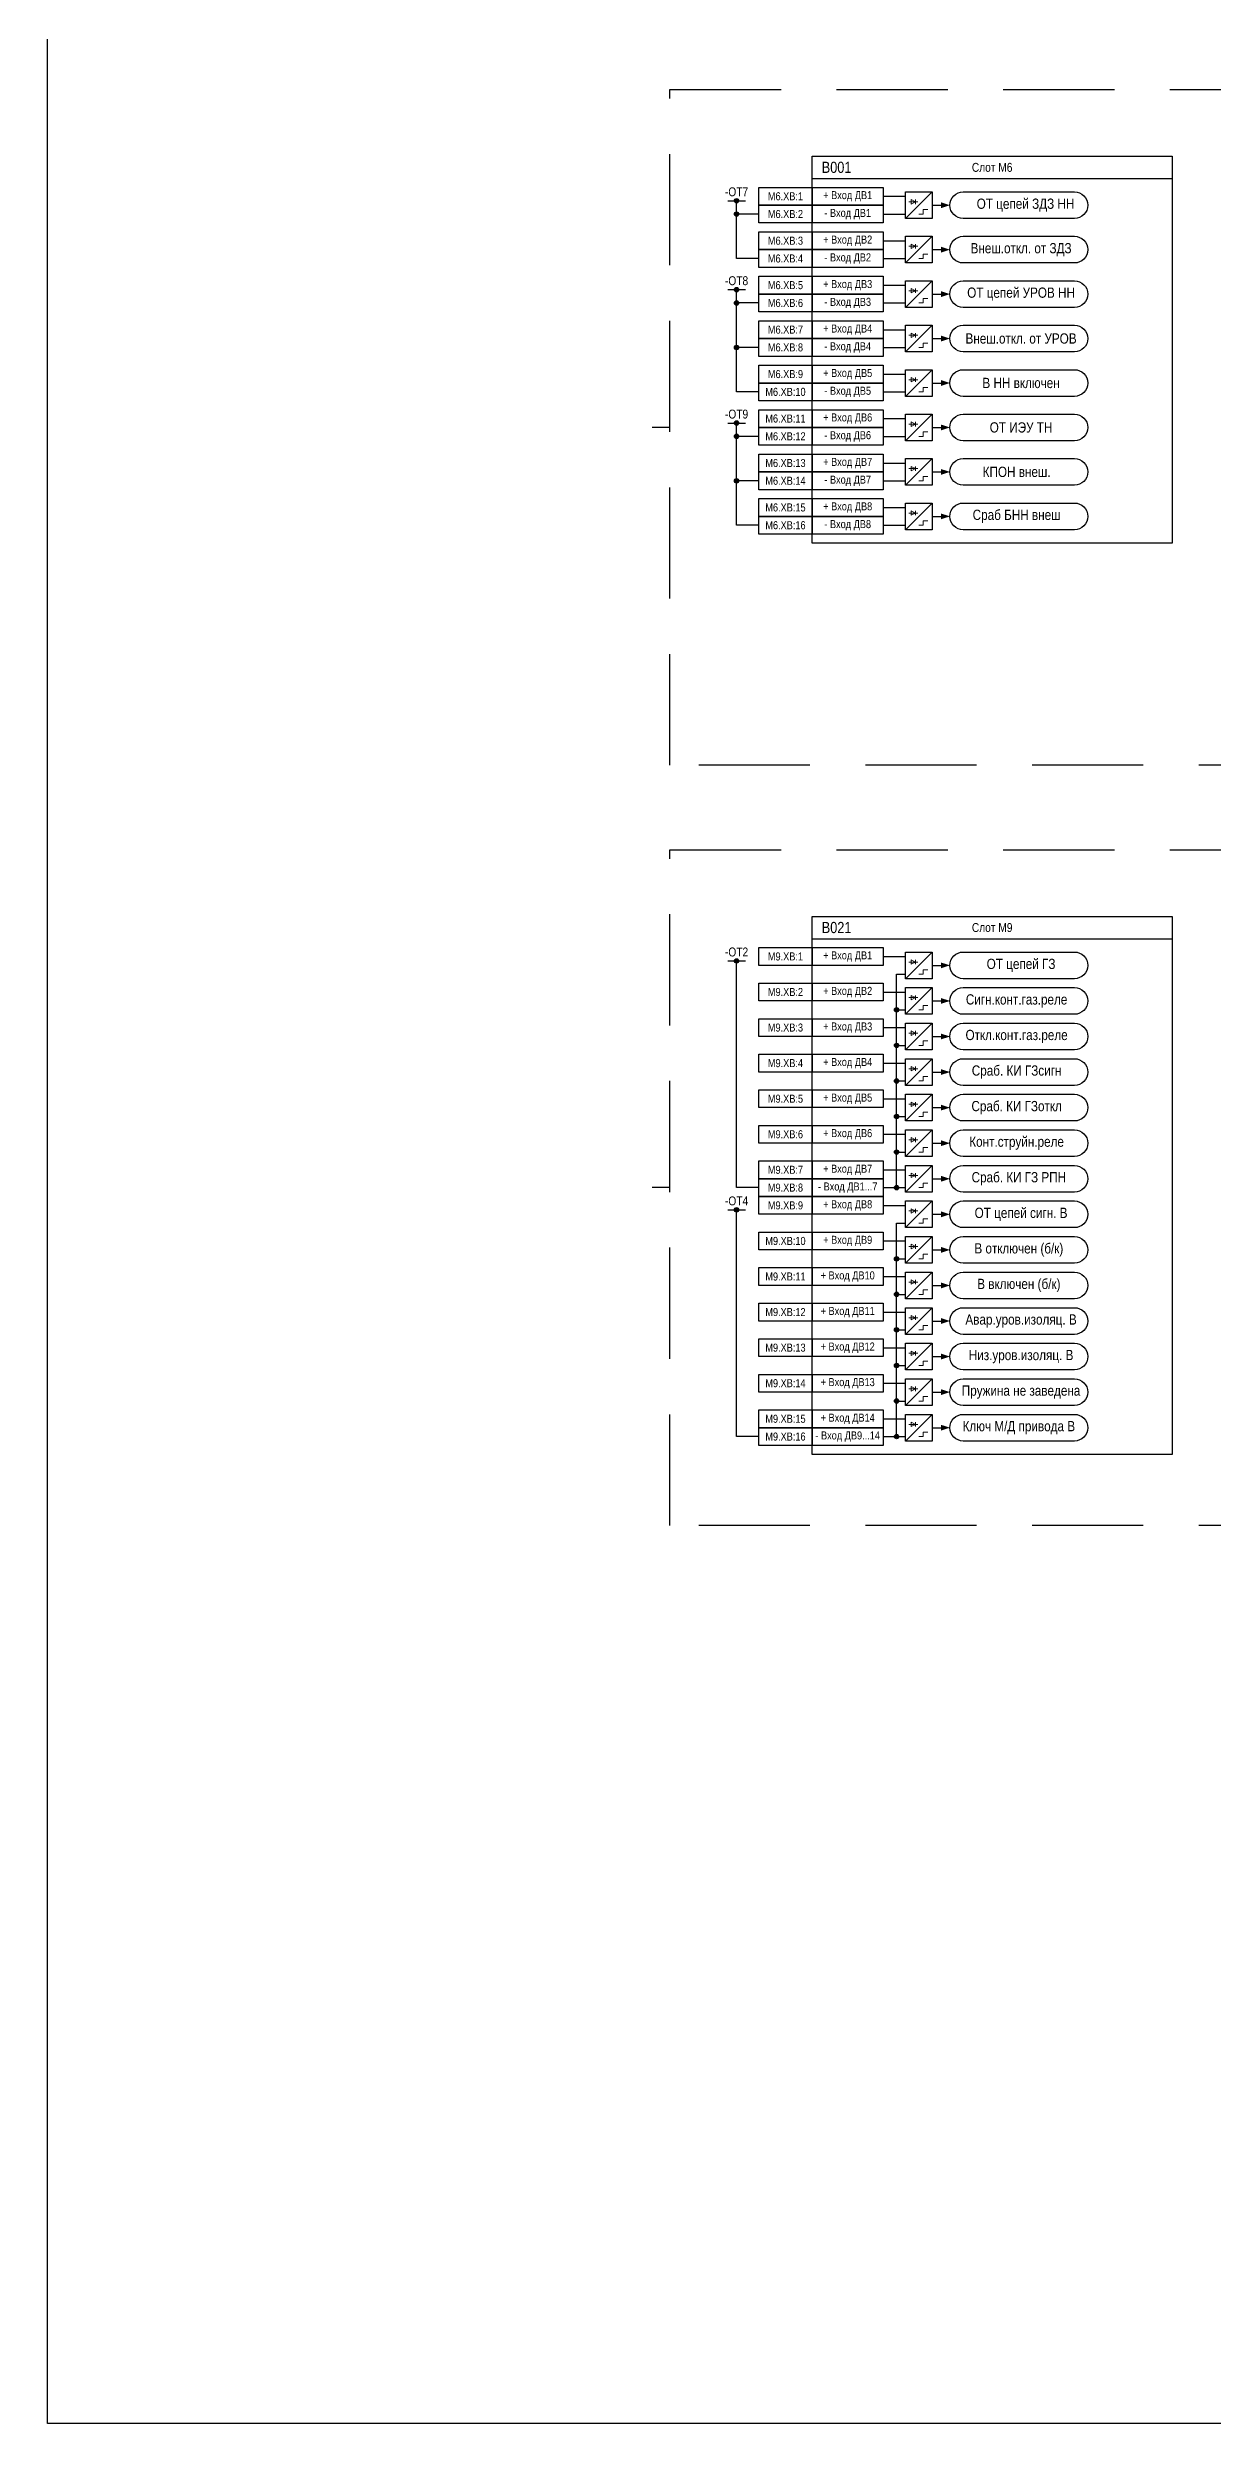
# Model space of a CAD drawing. Header units: millimetres. Extents: x 1491 to 6632, y -558 to 938.
# Drawn here: x 5169 to 5431, y -251 to 283 of the extents above; entities that cross this region are included whole.
import ezdxf

# ---------------------------------------------------------------- set-up
doc = ezdxf.new("R2010")
doc.units = ezdxf.units.MM
doc.linetypes.add('штриховая2', pattern=[0.375, 0.25, -0.125])
doc.layers.add('_ОРЗ_0.3', color=7, linetype='Continuous', lineweight=30)
doc.layers.add('TEXT', color=7, linetype='Continuous', lineweight=25)
doc.layers.add('Основная', color=7, linetype='Continuous')
doc.styles.add('1.8_Gost_RD', font='ARIALN.TTF', dxfattribs={"height": 1.8})
doc.styles.add('2.5_Gost_RD', font='ARIALN.TTF', dxfattribs={"height": 2.5})

# ---------------------------------------------------------------- blocks, each defined once
blk = doc.blocks.new('*U113')
at = {"ltscale": 0.25}
blk.add_line((0, 0), (3, 0), dxfattribs=at)
blk.add_lwpolyline([(2, 0, 1.3, 0, 0), (4, 0, 0, 0, 0)], format="xyseb", dxfattribs=at)
blk = doc.blocks.new('Точка')
at = {"ltscale": 100}
h = blk.add_hatch(color=256, dxfattribs=at)
h.dxf.hatch_style = 1
edge = h.paths.add_edge_path()
edge.add_arc((0, 0), 0.5, 0, 360)
blk.add_circle((0, 0), 0.5, dxfattribs=at)
blk = doc.blocks.new('*U135')
at = {"ltscale": 0.25}
blk.add_line((0, 0), (3, 0), dxfattribs=at)
blk.add_lwpolyline([(2, 0, 1.3, 0, 0), (4, 0, 0, 0, 0)], format="xyseb", dxfattribs=at)
blk = doc.blocks.new('*U136')
at = {"ltscale": 0.25}
blk.add_line((0, 0), (3, 0), dxfattribs=at)
blk.add_lwpolyline([(2, 0, 1.3, 0, 0), (4, 0, 0, 0, 0)], format="xyseb", dxfattribs=at)
blk = doc.blocks.new('*U137')
at = {"ltscale": 0.25}
blk.add_line((0, 0), (3, 0), dxfattribs=at)
blk.add_lwpolyline([(2, 0, 1.3, 0, 0), (4, 0, 0, 0, 0)], format="xyseb", dxfattribs=at)
blk = doc.blocks.new('*U138')
at = {"ltscale": 0.25}
blk.add_line((0, 0), (3, 0), dxfattribs=at)
blk.add_lwpolyline([(2, 0, 1.3, 0, 0), (4, 0, 0, 0, 0)], format="xyseb", dxfattribs=at)
blk = doc.blocks.new('*U139')
at = {"ltscale": 0.25}
blk.add_line((0, 0), (3, 0), dxfattribs=at)
blk.add_lwpolyline([(2, 0, 1.3, 0, 0), (4, 0, 0, 0, 0)], format="xyseb", dxfattribs=at)
blk = doc.blocks.new('*U140')
at = {"ltscale": 0.25}
blk.add_line((0, 0), (3, 0), dxfattribs=at)
blk.add_lwpolyline([(2, 0, 1.3, 0, 0), (4, 0, 0, 0, 0)], format="xyseb", dxfattribs=at)
blk = doc.blocks.new('*U141')
at = {"ltscale": 0.25}
blk.add_line((0, 0), (3, 0), dxfattribs=at)
blk.add_lwpolyline([(2, 0, 1.3, 0, 0), (4, 0, 0, 0, 0)], format="xyseb", dxfattribs=at)
blk = doc.blocks.new('*U142')
at = {"ltscale": 0.25}
blk.add_line((0, 0), (3, 0), dxfattribs=at)
blk.add_lwpolyline([(2, 0, 1.3, 0, 0), (4, 0, 0, 0, 0)], format="xyseb", dxfattribs=at)
blk = doc.blocks.new('*U143')
at = {"ltscale": 0.25}
blk.add_line((0, 0), (3, 0), dxfattribs=at)
blk.add_lwpolyline([(2, 0, 1.3, 0, 0), (4, 0, 0, 0, 0)], format="xyseb", dxfattribs=at)
blk = doc.blocks.new('*U144')
at = {"ltscale": 0.25}
blk.add_line((0, 0), (3, 0), dxfattribs=at)
blk.add_lwpolyline([(2, 0, 1.3, 0, 0), (4, 0, 0, 0, 0)], format="xyseb", dxfattribs=at)
blk = doc.blocks.new('*U145')
at = {"ltscale": 0.25}
blk.add_line((0, 0), (3, 0), dxfattribs=at)
blk.add_lwpolyline([(2, 0, 1.3, 0, 0), (4, 0, 0, 0, 0)], format="xyseb", dxfattribs=at)
blk = doc.blocks.new('*U132')
at = {"ltscale": 0.25}
blk.add_line((0, 0), (3, 0), dxfattribs=at)
blk.add_lwpolyline([(2, 0, 1.3, 0, 0), (4, 0, 0, 0, 0)], format="xyseb", dxfattribs=at)
blk = doc.blocks.new('*U133')
at = {"ltscale": 0.25}
blk.add_line((0, 0), (3, 0), dxfattribs=at)
blk.add_lwpolyline([(2, 0, 1.3, 0, 0), (4, 0, 0, 0, 0)], format="xyseb", dxfattribs=at)
blk = doc.blocks.new('*U134')
at = {"ltscale": 0.25}
blk.add_line((0, 0), (3, 0), dxfattribs=at)
blk.add_lwpolyline([(2, 0, 1.3, 0, 0), (4, 0, 0, 0, 0)], format="xyseb", dxfattribs=at)

msp = doc.modelspace()

# ---------------------------------------------------------------- linework, layer by layer
at = {"ltscale": 100}
for p, q in [((5322, 249), (5326, 249)), ((5324, 236), (5324, 249)), ((5329, 246), (5324, 246)), ((5329, 236), (5324, 236)), ((5322, 229), (5326, 229)), ((5324, 206), (5324, 229)), ((5329, 226), (5324, 226)), ((5329, 216), (5324, 216)), ((5329, 206), (5324, 206)), ((5309, 198), (5305, 198)), ((5322, 199), (5326, 199)), ((5324, 176), (5324, 199)), ((5329, 196), (5324, 196)), ((5329, 186), (5324, 186)), ((5329, 176), (5324, 176)), ((5322, 78), (5326, 78)), ((5324, 27), (5324, 78)), ((5309, 27), (5305, 27)), ((5329, 27), (5324, 27)), ((5322, 22), (5326, 22)), ((5324, -29), (5324, 22)), ((5329, -29), (5324, -29))]:
    msp.add_line(p, q, dxfattribs=at)
at = {"lineweight": 13, "ltscale": 0.25}
for p, q in [((5364.25, 249.25), (5364.25, 248.25)), ((5364.25, 239.25), (5364.25, 238.25)), ((5364.25, 229.25), (5364.25, 228.25)), ((5364.25, 219.25), (5364.25, 218.25)), ((5364.25, 209.25), (5364.25, 208.25)), ((5364.25, 199.25), (5364.25, 198.25)), ((5364.25, 189.25), (5364.25, 188.25)), ((5364.25, 179.25), (5364.25, 178.25)), ((5364.25, 78.25), (5364.25, 77.25)), ((5364.25, 70.25), (5364.25, 69.25)), ((5364.25, 62.25), (5364.25, 61.25)), ((5364.25, 54.25), (5364.25, 53.25)), ((5364.25, 46.25), (5364.25, 45.25)), ((5364.25, 38.25), (5364.25, 37.25)), ((5364.25, 30.25), (5364.25, 29.25)), ((5364.25, 22.25), (5364.25, 21.25)), ((5364.25, 14.25), (5364.25, 13.25)), ((5364.25, 6.25), (5364.25, 5.25)), ((5364.25, -1.75), (5364.25, -2.75)), ((5364.25, -9.75), (5364.25, -10.75)), ((5364.25, -17.75), (5364.25, -18.75)), ((5364.25, -25.75), (5364.25, -26.75))]:
    msp.add_line(p, q, dxfattribs=at)
at = {"ltscale": 100}
for points in [[(5169, 696), (6159, 696), (6159, -251), (5169, -251)], [(5329, 252), (5341, 252), (5341, 248), (5329, 248)], [(5341, 252), (5357, 252), (5357, 248), (5341, 248)], [(5329, 248), (5341, 248), (5341, 244), (5329, 244)], [(5341, 248), (5357, 248), (5357, 244), (5341, 244)], [(5329, 242), (5341, 242), (5341, 238), (5329, 238)], [(5341, 242), (5357, 242), (5357, 238), (5341, 238)], [(5329, 238), (5341, 238), (5341, 234), (5329, 234)], [(5341, 238), (5357, 238), (5357, 234), (5341, 234)], [(5329, 232), (5341, 232), (5341, 228), (5329, 228)], [(5341, 232), (5357, 232), (5357, 228), (5341, 228)], [(5329, 228), (5341, 228), (5341, 224), (5329, 224)], [(5341, 228), (5357, 228), (5357, 224), (5341, 224)], [(5329, 222), (5341, 222), (5341, 218), (5329, 218)], [(5341, 222), (5357, 222), (5357, 218), (5341, 218)], [(5329, 218), (5341, 218), (5341, 214), (5329, 214)], [(5341, 218), (5357, 218), (5357, 214), (5341, 214)], [(5329, 212), (5341, 212), (5341, 208), (5329, 208)], [(5341, 212), (5357, 212), (5357, 208), (5341, 208)], [(5329, 208), (5341, 208), (5341, 204), (5329, 204)], [(5341, 208), (5357, 208), (5357, 204), (5341, 204)], [(5329, 202), (5341, 202), (5341, 198), (5329, 198)], [(5329, 198), (5341, 198), (5341, 194), (5329, 194)], [(5341, 202), (5357, 202), (5357, 198), (5341, 198)], [(5341, 198), (5357, 198), (5357, 194), (5341, 194)], [(5329, 192), (5341, 192), (5341, 188), (5329, 188)], [(5329, 188), (5341, 188), (5341, 184), (5329, 184)], [(5341, 192), (5357, 192), (5357, 188), (5341, 188)], [(5341, 188), (5357, 188), (5357, 184), (5341, 184)], [(5329, 182), (5341, 182), (5341, 178), (5329, 178)], [(5341, 182), (5357, 182), (5357, 178), (5341, 178)], [(5329, 178), (5341, 178), (5341, 174), (5329, 174)], [(5341, 178), (5357, 178), (5357, 174), (5341, 174)], [(5329, 81), (5341, 81), (5341, 77), (5329, 77)], [(5341, 81), (5357, 81), (5357, 77), (5341, 77)], [(5329, 73), (5341, 73), (5341, 69), (5329, 69)], [(5341, 73), (5357, 73), (5357, 69), (5341, 69)], [(5329, 65), (5341, 65), (5341, 61), (5329, 61)], [(5341, 65), (5357, 65), (5357, 61), (5341, 61)], [(5329, 57), (5341, 57), (5341, 53), (5329, 53)], [(5341, 57), (5357, 57), (5357, 53), (5341, 53)], [(5329, 49), (5341, 49), (5341, 45), (5329, 45)], [(5341, 49), (5357, 49), (5357, 45), (5341, 45)], [(5329, 41), (5341, 41), (5341, 37), (5329, 37)], [(5341, 41), (5357, 41), (5357, 37), (5341, 37)], [(5329, 33), (5341, 33), (5341, 29), (5329, 29)], [(5341, 33), (5357, 33), (5357, 29), (5341, 29)], [(5329, 29), (5341, 29), (5341, 25), (5329, 25)], [(5341, 29), (5357, 29), (5357, 25), (5341, 25)], [(5329, 25), (5341, 25), (5341, 21), (5329, 21)], [(5341, 25), (5357, 25), (5357, 21), (5341, 21)], [(5329, 17), (5341, 17), (5341, 13), (5329, 13)], [(5341, 17), (5357, 17), (5357, 13), (5341, 13)], [(5329, 9), (5341, 9), (5341, 5), (5329, 5)], [(5341, 9), (5357, 9), (5357, 5), (5341, 5)], [(5329, 1), (5341, 1), (5341, -3), (5329, -3)], [(5341, 1), (5357, 1), (5357, -3), (5341, -3)], [(5329, -7), (5341, -7), (5341, -11), (5329, -11)], [(5341, -7), (5357, -7), (5357, -11), (5341, -11)], [(5329, -15), (5341, -15), (5341, -19), (5329, -19)], [(5341, -15), (5357, -15), (5357, -19), (5341, -19)], [(5329, -23), (5341, -23), (5341, -27), (5329, -27)], [(5341, -23), (5357, -23), (5357, -27), (5341, -27)], [(5329, -27), (5341, -27), (5341, -31), (5329, -31)], [(5341, -27), (5357, -27), (5357, -31), (5341, -31)]]:
    msp.add_lwpolyline(points, close=True, dxfattribs=at)
at = {"color": 6, "linetype": 'штриховая2', "ltscale": 100}
for points in [[(5309, 274), (5678, 274), (5678, 122), (5309, 122)], [(5309, 103), (5678, 103), (5678, -49), (5309, -49)]]:
    msp.add_lwpolyline(points, close=True, dxfattribs=at)
at = {"ltscale": 100}
for points in [[(5341, 254), (5422, 254)], [(5341, 83), (5422, 83)], [(5360, 27), (5360, 75)], [(5360, -29), (5360, 19)]]:
    msp.add_lwpolyline(points, dxfattribs=at)
for points in [[(5362, 251), (5368, 251), (5368, 245), (5362, 245)], [(5362, 241), (5368, 241), (5368, 235), (5362, 235)], [(5362, 231), (5368, 231), (5368, 225), (5362, 225)], [(5362, 221), (5368, 221), (5368, 215), (5362, 215)], [(5362, 211), (5368, 211), (5368, 205), (5362, 205)], [(5362, 201), (5368, 201), (5368, 195), (5362, 195)], [(5362, 191), (5368, 191), (5368, 185), (5362, 185)], [(5362, 181), (5368, 181), (5368, 175), (5362, 175)], [(5362, 80), (5368, 80), (5368, 74), (5362, 74)], [(5362, 72), (5368, 72), (5368, 66), (5362, 66)], [(5362, 64), (5368, 64), (5368, 58), (5362, 58)], [(5362, 56), (5368, 56), (5368, 50), (5362, 50)], [(5362, 48), (5368, 48), (5368, 42), (5362, 42)], [(5362, 40), (5368, 40), (5368, 34), (5362, 34)], [(5362, 32), (5368, 32), (5368, 26), (5362, 26)], [(5362, 24), (5368, 24), (5368, 18), (5362, 18)], [(5362, 16), (5368, 16), (5368, 10), (5362, 10)], [(5362, 8), (5368, 8), (5368, 2), (5362, 2)], [(5362, 0), (5368, 0), (5368, -6), (5362, -6)], [(5362, -8), (5368, -8), (5368, -14), (5362, -14)], [(5362, -16), (5368, -16), (5368, -22), (5362, -22)], [(5362, -24), (5368, -24), (5368, -30), (5362, -30)]]:
    msp.add_lwpolyline(points, close=True)
at = {"lineweight": 13, "ltscale": 0.25}
for points in [[(5364.25, 248.75), (5363.25, 249.25), (5363.25, 248.25), (5364.25, 248.75)], [(5364.25, 238.75), (5363.25, 239.25), (5363.25, 238.25), (5364.25, 238.75)], [(5364.25, 228.75), (5363.25, 229.25), (5363.25, 228.25), (5364.25, 228.75)], [(5364.25, 218.75), (5363.25, 219.25), (5363.25, 218.25), (5364.25, 218.75)], [(5364.25, 208.75), (5363.25, 209.25), (5363.25, 208.25), (5364.25, 208.75)], [(5364.25, 198.75), (5363.25, 199.25), (5363.25, 198.25), (5364.25, 198.75)], [(5364.25, 188.75), (5363.25, 189.25), (5363.25, 188.25), (5364.25, 188.75)], [(5364.25, 178.75), (5363.25, 179.25), (5363.25, 178.25), (5364.25, 178.75)], [(5364.25, 77.75), (5363.25, 78.25), (5363.25, 77.25), (5364.25, 77.75)], [(5364.25, 69.75), (5363.25, 70.25), (5363.25, 69.25), (5364.25, 69.75)], [(5364.25, 61.75), (5363.25, 62.25), (5363.25, 61.25), (5364.25, 61.75)], [(5364.25, 53.75), (5363.25, 54.25), (5363.25, 53.25), (5364.25, 53.75)], [(5364.25, 45.75), (5363.25, 46.25), (5363.25, 45.25), (5364.25, 45.75)], [(5364.25, 37.75), (5363.25, 38.25), (5363.25, 37.25), (5364.25, 37.75)], [(5364.25, 29.75), (5363.25, 30.25), (5363.25, 29.25), (5364.25, 29.75)], [(5364.25, 21.75), (5363.25, 22.25), (5363.25, 21.25), (5364.25, 21.75)], [(5364.25, 13.75), (5363.25, 14.25), (5363.25, 13.25), (5364.25, 13.75)], [(5364.25, 5.75), (5363.25, 6.25), (5363.25, 5.25), (5364.25, 5.75)], [(5364.25, -2.25), (5363.25, -1.75), (5363.25, -2.75), (5364.25, -2.25)], [(5364.25, -10.25), (5363.25, -9.75), (5363.25, -10.75), (5364.25, -10.25)], [(5364.25, -18.25), (5363.25, -17.75), (5363.25, -18.75), (5364.25, -18.25)], [(5364.25, -26.25), (5363.25, -25.75), (5363.25, -26.75), (5364.25, -26.25)]]:
    msp.add_lwpolyline(points, dxfattribs=at)
at = {"lineweight": 13, "flags": 128}
for points in [[(5363.5, 249.5, 0, 0, 0), (5363.5, 250, 0.25, 0, 0), (5363.5, 250.5, 0, 0, 0)], [(5364, 249.5, 0, 0, 0), (5364, 250, 0.25, 0, 0), (5364, 250.5, 0, 0, 0)], [(5363.5, 239.5, 0, 0, 0), (5363.5, 240, 0.25, 0, 0), (5363.5, 240.5, 0, 0, 0)], [(5364, 239.5, 0, 0, 0), (5364, 240, 0.25, 0, 0), (5364, 240.5, 0, 0, 0)], [(5363.5, 229.5, 0, 0, 0), (5363.5, 230, 0.25, 0, 0), (5363.5, 230.5, 0, 0, 0)], [(5364, 229.5, 0, 0, 0), (5364, 230, 0.25, 0, 0), (5364, 230.5, 0, 0, 0)], [(5363.5, 219.5, 0, 0, 0), (5363.5, 220, 0.25, 0, 0), (5363.5, 220.5, 0, 0, 0)], [(5364, 219.5, 0, 0, 0), (5364, 220, 0.25, 0, 0), (5364, 220.5, 0, 0, 0)], [(5363.5, 209.5, 0, 0, 0), (5363.5, 210, 0.25, 0, 0), (5363.5, 210.5, 0, 0, 0)], [(5364, 209.5, 0, 0, 0), (5364, 210, 0.25, 0, 0), (5364, 210.5, 0, 0, 0)], [(5363.5, 199.5, 0, 0, 0), (5363.5, 200, 0.25, 0, 0), (5363.5, 200.5, 0, 0, 0)], [(5364, 199.5, 0, 0, 0), (5364, 200, 0.25, 0, 0), (5364, 200.5, 0, 0, 0)], [(5363.5, 189.5, 0, 0, 0), (5363.5, 190, 0.25, 0, 0), (5363.5, 190.5, 0, 0, 0)], [(5364, 189.5, 0, 0, 0), (5364, 190, 0.25, 0, 0), (5364, 190.5, 0, 0, 0)], [(5363.5, 179.5, 0, 0, 0), (5363.5, 180, 0.25, 0, 0), (5363.5, 180.5, 0, 0, 0)], [(5364, 179.5, 0, 0, 0), (5364, 180, 0.25, 0, 0), (5364, 180.5, 0, 0, 0)], [(5363.5, 78.5, 0, 0, 0), (5363.5, 79, 0.25, 0, 0), (5363.5, 79.5, 0, 0, 0)], [(5364, 78.5, 0, 0, 0), (5364, 79, 0.25, 0, 0), (5364, 79.5, 0, 0, 0)], [(5363.5, 70.5, 0, 0, 0), (5363.5, 71, 0.25, 0, 0), (5363.5, 71.5, 0, 0, 0)], [(5364, 70.5, 0, 0, 0), (5364, 71, 0.25, 0, 0), (5364, 71.5, 0, 0, 0)], [(5363.5, 62.5, 0, 0, 0), (5363.5, 63, 0.25, 0, 0), (5363.5, 63.5, 0, 0, 0)], [(5364, 62.5, 0, 0, 0), (5364, 63, 0.25, 0, 0), (5364, 63.5, 0, 0, 0)], [(5363.5, 54.5, 0, 0, 0), (5363.5, 55, 0.25, 0, 0), (5363.5, 55.5, 0, 0, 0)], [(5364, 54.5, 0, 0, 0), (5364, 55, 0.25, 0, 0), (5364, 55.5, 0, 0, 0)], [(5363.5, 46.5, 0, 0, 0), (5363.5, 47, 0.25, 0, 0), (5363.5, 47.5, 0, 0, 0)], [(5364, 46.5, 0, 0, 0), (5364, 47, 0.25, 0, 0), (5364, 47.5, 0, 0, 0)], [(5363.5, 38.5, 0, 0, 0), (5363.5, 39, 0.25, 0, 0), (5363.5, 39.5, 0, 0, 0)], [(5364, 38.5, 0, 0, 0), (5364, 39, 0.25, 0, 0), (5364, 39.5, 0, 0, 0)], [(5363.5, 30.5, 0, 0, 0), (5363.5, 31, 0.25, 0, 0), (5363.5, 31.5, 0, 0, 0)], [(5364, 30.5, 0, 0, 0), (5364, 31, 0.25, 0, 0), (5364, 31.5, 0, 0, 0)], [(5363.5, 22.5, 0, 0, 0), (5363.5, 23, 0.25, 0, 0), (5363.5, 23.5, 0, 0, 0)], [(5364, 22.5, 0, 0, 0), (5364, 23, 0.25, 0, 0), (5364, 23.5, 0, 0, 0)], [(5363.5, 14.5, 0, 0, 0), (5363.5, 15, 0.25, 0, 0), (5363.5, 15.5, 0, 0, 0)], [(5364, 14.5, 0, 0, 0), (5364, 15, 0.25, 0, 0), (5364, 15.5, 0, 0, 0)], [(5363.5, 6.5, 0, 0, 0), (5363.5, 7, 0.25, 0, 0), (5363.5, 7.5, 0, 0, 0)], [(5364, 6.5, 0, 0, 0), (5364, 7, 0.25, 0, 0), (5364, 7.5, 0, 0, 0)], [(5363.5, -1.5, 0, 0, 0), (5363.5, -1, 0.25, 0, 0), (5363.5, -0.5, 0, 0, 0)], [(5364, -1.5, 0, 0, 0), (5364, -1, 0.25, 0, 0), (5364, -0.5, 0, 0, 0)], [(5363.5, -9.5, 0, 0, 0), (5363.5, -9, 0.25, 0, 0), (5363.5, -8.5, 0, 0, 0)], [(5364, -9.5, 0, 0, 0), (5364, -9, 0.25, 0, 0), (5364, -8.5, 0, 0, 0)], [(5363.5, -17.5, 0, 0, 0), (5363.5, -17, 0.25, 0, 0), (5363.5, -16.5, 0, 0, 0)], [(5364, -17.5, 0, 0, 0), (5364, -17, 0.25, 0, 0), (5364, -16.5, 0, 0, 0)], [(5363.5, -25.5, 0, 0, 0), (5363.5, -25, 0.25, 0, 0), (5363.5, -24.5, 0, 0, 0)], [(5364, -25.5, 0, 0, 0), (5364, -25, 0.25, 0, 0), (5364, -24.5, 0, 0, 0)]]:
    msp.add_lwpolyline(points, format="xyseb", dxfattribs=at)
at = {"ltscale": 100}
for points in [[(5375, 245, -1), (5375, 251), (5400, 251, -1), (5400, 245)], [(5375, 235, -1), (5375, 241), (5400, 241, -1), (5400, 235)], [(5375, 225, -1), (5375, 231), (5400, 231, -1), (5400, 225)], [(5375, 215, -1), (5375, 221), (5400, 221, -1), (5400, 215)], [(5375, 205, -1), (5375, 211), (5400, 211, -1), (5400, 205)], [(5375, 195, -1), (5375, 201), (5400, 201, -1), (5400, 195)], [(5375, 185, -1), (5375, 191), (5400, 191, -1), (5400, 185)], [(5375, 175, -1), (5375, 181), (5400, 181, -1), (5400, 175)], [(5375, 74, -1), (5375, 80), (5400, 80, -1), (5400, 74)], [(5375, 66, -1), (5375, 72), (5400, 72, -1), (5400, 66)], [(5375, 58, -1), (5375, 64), (5400, 64, -1), (5400, 58)], [(5375, 50, -1), (5375, 56), (5400, 56, -1), (5400, 50)], [(5375, 42, -1), (5375, 48), (5400, 48, -1), (5400, 42)], [(5375, 34, -1), (5375, 40), (5400, 40, -1), (5400, 34)], [(5375, 26, -1), (5375, 32), (5400, 32, -1), (5400, 26)], [(5375, 18, -1), (5375, 24), (5400, 24, -1), (5400, 18)], [(5375, 10, -1), (5375, 16), (5400, 16, -1), (5400, 10)], [(5375, 2, -1), (5375, 8), (5400, 8, -1), (5400, 2)], [(5375, -6, -1), (5375, 0), (5400, 0, -1), (5400, -6)], [(5375, -14, -1), (5375, -8), (5400, -8, -1), (5400, -14)], [(5375, -22, -1), (5375, -16), (5400, -16, -1), (5400, -22)], [(5375, -30, -1), (5375, -24), (5400, -24, -1), (5400, -30)]]:
    msp.add_lwpolyline(points, format="xyb", close=True, dxfattribs=at)
at = {"layer": '_ОРЗ_0.3', "ltscale": 100}
for points in [[(5341, 259), (5422, 259), (5422, 172), (5341, 172)], [(5341, 88), (5422, 88), (5422, -33), (5341, -33)]]:
    msp.add_lwpolyline(points, close=True, dxfattribs=at)
at = {"layer": 'Основная', "color": 0}
for p, q in [((5357, 250), (5362, 250)), ((5357, 246), (5362, 246)), ((5357, 240), (5362, 240)), ((5357, 236), (5362, 236)), ((5357, 230), (5362, 230)), ((5357, 226), (5362, 226)), ((5357, 220), (5362, 220)), ((5357, 216), (5362, 216)), ((5357, 210), (5362, 210)), ((5357, 206), (5362, 206)), ((5357, 200), (5362, 200)), ((5357, 196), (5362, 196)), ((5357, 190), (5362, 190)), ((5357, 186), (5362, 186)), ((5357, 180), (5362, 180)), ((5357, 176), (5362, 176)), ((5357, 79), (5362, 79)), ((5360, 75), (5362, 75)), ((5357, 71), (5362, 71)), ((5360, 67), (5362, 67)), ((5357, 63), (5362, 63)), ((5360, 59), (5362, 59)), ((5357, 55), (5362, 55)), ((5360, 51), (5362, 51)), ((5357, 47), (5362, 47)), ((5360, 43), (5362, 43)), ((5357, 39), (5362, 39)), ((5360, 35), (5362, 35)), ((5357, 31), (5362, 31)), ((5357, 27), (5362, 27)), ((5357, 23), (5362, 23)), ((5357, 23), (5362, 23)), ((5360, 19), (5362, 19)), ((5360, 19), (5362, 19)), ((5357, 15), (5362, 15)), ((5360, 11), (5362, 11)), ((5357, 7), (5362, 7)), ((5360, 3), (5362, 3)), ((5357, -1), (5362, -1)), ((5360, -5), (5362, -5)), ((5357, -9), (5362, -9)), ((5360, -13), (5362, -13)), ((5357, -17), (5362, -17)), ((5360, -21), (5362, -21)), ((5357, -25), (5362, -25)), ((5357, -29), (5362, -29))]:
    msp.add_line(p, q, dxfattribs=at)
at = {"layer": 'Основная', "ltscale": 0.25}
for p, q in [((5368, 251), (5362, 245)), ((5368, 241), (5362, 235)), ((5368, 231), (5362, 225)), ((5368, 221), (5362, 215)), ((5368, 211), (5362, 205)), ((5368, 201), (5362, 195)), ((5368, 191), (5362, 185)), ((5368, 181), (5362, 175)), ((5368, 80), (5362, 74)), ((5368, 72), (5362, 66)), ((5368, 64), (5362, 58)), ((5368, 56), (5362, 50)), ((5368, 48), (5362, 42)), ((5368, 40), (5362, 34)), ((5368, 32), (5362, 26)), ((5368, 24), (5362, 18)), ((5368, 16), (5362, 10)), ((5368, 8), (5362, 2)), ((5368, 0), (5362, -6)), ((5368, -8), (5362, -14)), ((5368, -16), (5362, -22)), ((5368, -24), (5362, -30))]:
    msp.add_line(p, q, dxfattribs=at)
at = {"layer": 'Основная', "color": 0, "lineweight": 13}
for p, q in [((5362.75, 248.75), (5364.75, 248.75)), ((5362.75, 238.75), (5364.75, 238.75)), ((5362.75, 228.75), (5364.75, 228.75)), ((5362.75, 218.75), (5364.75, 218.75)), ((5362.75, 208.75), (5364.75, 208.75)), ((5362.75, 198.75), (5364.75, 198.75)), ((5362.75, 188.75), (5364.75, 188.75)), ((5362.75, 178.75), (5364.75, 178.75)), ((5362.75, 77.75), (5364.75, 77.75)), ((5362.75, 69.75), (5364.75, 69.75)), ((5362.75, 61.75), (5364.75, 61.75)), ((5362.75, 53.75), (5364.75, 53.75)), ((5362.75, 45.75), (5364.75, 45.75)), ((5362.75, 37.75), (5364.75, 37.75)), ((5362.75, 29.75), (5364.75, 29.75)), ((5362.75, 21.75), (5364.75, 21.75)), ((5362.75, 13.75), (5364.75, 13.75)), ((5362.75, 5.75), (5364.75, 5.75)), ((5362.75, -2.25), (5364.75, -2.25)), ((5362.75, -10.25), (5364.75, -10.25)), ((5362.75, -18.25), (5364.75, -18.25)), ((5362.75, -26.25), (5364.75, -26.25))]:
    msp.add_line(p, q, dxfattribs=at)
for p, q in [((5365, 246), (5366, 246)), ((5366, 247), (5367, 247)), ((5366, 246), (5366, 247)), ((5365, 236), (5366, 236)), ((5366, 237), (5367, 237)), ((5366, 236), (5366, 237)), ((5365, 226), (5366, 226)), ((5366, 227), (5367, 227)), ((5366, 226), (5366, 227)), ((5365, 216), (5366, 216)), ((5366, 217), (5367, 217)), ((5366, 216), (5366, 217)), ((5365, 206), (5366, 206)), ((5366, 207), (5367, 207)), ((5366, 206), (5366, 207)), ((5365, 196), (5366, 196)), ((5366, 197), (5367, 197)), ((5366, 196), (5366, 197)), ((5365, 186), (5366, 186)), ((5366, 187), (5367, 187)), ((5366, 186), (5366, 187)), ((5366, 177), (5367, 177)), ((5366, 176), (5366, 177)), ((5365, 176), (5366, 176)), ((5365, 75), (5366, 75)), ((5366, 76), (5367, 76)), ((5366, 75), (5366, 76)), ((5365, 67), (5366, 67)), ((5366, 68), (5367, 68)), ((5366, 67), (5366, 68)), ((5365, 59), (5366, 59)), ((5366, 60), (5367, 60)), ((5366, 59), (5366, 60)), ((5365, 51), (5366, 51)), ((5366, 52), (5367, 52)), ((5366, 51), (5366, 52)), ((5365, 43), (5366, 43)), ((5366, 44), (5367, 44)), ((5366, 43), (5366, 44)), ((5365, 35), (5366, 35)), ((5366, 36), (5367, 36)), ((5366, 35), (5366, 36)), ((5365, 27), (5366, 27)), ((5366, 28), (5367, 28)), ((5366, 27), (5366, 28)), ((5365, 19), (5366, 19)), ((5366, 20), (5367, 20)), ((5366, 19), (5366, 20)), ((5365, 11), (5366, 11)), ((5366, 12), (5367, 12)), ((5366, 11), (5366, 12)), ((5365, 3), (5366, 3)), ((5366, 4), (5367, 4)), ((5366, 3), (5366, 4)), ((5365, -5), (5366, -5)), ((5366, -4), (5367, -4)), ((5366, -5), (5366, -4)), ((5365, -13), (5366, -13)), ((5366, -12), (5367, -12)), ((5366, -13), (5366, -12)), ((5365, -21), (5366, -21)), ((5366, -20), (5367, -20)), ((5366, -21), (5366, -20)), ((5365, -29), (5366, -29)), ((5366, -28), (5367, -28)), ((5366, -29), (5366, -28))]:
    msp.add_line(p, q, dxfattribs=at).dxf.unprotected_set("ltscale", 0)

# ---------------------------------------------------------------- block references
at = {"ltscale": 100}
for p in [(5324, 249), (5324, 246), (5324, 229), (5324, 226), (5324, 216), (5324, 199), (5324, 196), (5324, 186), (5324, 78), (5360, 67), (5360, 59), (5360, 51), (5360, 43), (5360, 35), (5360, 27), (5324, 22), (5360, 11), (5360, 3), (5360, -5), (5360, -13), (5360, -21), (5360, -29)]:
    msp.add_blockref('Точка', p, dxfattribs=at)
at = {"ltscale": 0.35}
for name, p in [('*U113', (5368, 248)), ('*U113', (5368, 238)), ('*U113', (5368, 228)), ('*U113', (5368, 218)), ('*U113', (5368, 208)), ('*U113', (5368, 198)), ('*U113', (5368, 188)), ('*U113', (5368, 178)), ('*U135', (5368, 77)), ('*U136', (5368, 69)), ('*U137', (5368, 61)), ('*U138', (5368, 53)), ('*U139', (5368, 45)), ('*U140', (5368, 37)), ('*U141', (5368, 29)), ('*U142', (5368, 21)), ('*U143', (5368, 13)), ('*U144', (5368, 5)), ('*U145', (5368, -3)), ('*U132', (5368, -11)), ('*U133', (5368, -19)), ('*U134', (5368, -27))]:
    msp.add_blockref(name, p, dxfattribs=at)

# ---------------------------------------------------------------- texts
at = {"ltscale": 100, "attachment_point": 5}
for s, insert, char_height, width, style in [('B001', (5346.5, 256.5), 2.5, 11, '2.5_Gost_RD'), ('Слот М6', (5381.5, 256.5), 2, 81, '1.8_Gost_RD'), ('-ОТ7', (5324, 251), 2, 81, '1.8_Gost_RD'), ('М6.XB:1', (5335, 250), 1.8, 12, '1.8_Gost_RD'), ('М6.XB:2', (5335, 246), 1.8, 12, '1.8_Gost_RD'), ('+ Вход ДВ1', (5349, 250), 1.8, 16, '1.8_Gost_RD'), ('- Вход ДВ1', (5349, 246), 1.8, 16, '1.8_Gost_RD'), ('\\pxsm0.7;ОТ цепей ЗДЗ НН', (5389, 248), 2.3, 31, '2.5_Gost_RD'), ('М6.XB:3', (5335, 240), 1.8, 12, '1.8_Gost_RD'), ('+ Вход ДВ2', (5349, 240), 1.8, 16, '1.8_Gost_RD'), ('М6.XB:4', (5335, 236), 1.8, 12, '1.8_Gost_RD'), ('- Вход ДВ2', (5349, 236), 1.8, 16, '1.8_Gost_RD'), ('\\pxsm0.7;Внеш.откл. от ЗДЗ', (5388, 238), 2.3, 28.7717, '2.5_Gost_RD'), ('-ОТ8', (5324, 231), 2, 81, '1.8_Gost_RD'), ('М6.XB:5', (5335, 230), 1.8, 12, '1.8_Gost_RD'), ('+ Вход ДВ3', (5349, 230), 1.8, 16, '1.8_Gost_RD'), ('М6.XB:6', (5335, 226), 1.8, 12, '1.8_Gost_RD'), ('- Вход ДВ3', (5349, 226), 1.8, 16, '1.8_Gost_RD'), ('\\pxsm0.7;ОТ цепей УРОВ НН', (5388, 228), 2.3, 31, '2.5_Gost_RD'), ('М6.XB:7', (5335, 220), 1.8, 12, '1.8_Gost_RD'), ('+ Вход ДВ4', (5349, 220), 1.8, 16, '1.8_Gost_RD'), ('\\pxsm0.7;Внеш.откл. от УРОВ', (5388, 218), 2.3, 29.0175, '2.5_Gost_RD'), ('М6.XB:8', (5335, 216), 1.8, 12, '1.8_Gost_RD'), ('- Вход ДВ4', (5349, 216), 1.8, 16, '1.8_Gost_RD'), ('М6.XB:9', (5335, 210), 1.8, 12, '1.8_Gost_RD'), ('+ Вход ДВ5', (5349, 210), 1.8, 16, '1.8_Gost_RD'), ('В НН включен', (5388, 208), 2.3, 28, '2.5_Gost_RD'), ('М6.XB:10', (5335, 206), 1.8, 12, '1.8_Gost_RD'), ('- Вход ДВ5', (5349, 206), 1.8, 16, '1.8_Gost_RD'), ('-ОТ9', (5324, 201), 2, 81, '1.8_Gost_RD'), ('М6.XB:11', (5335, 200), 1.8, 12, '1.8_Gost_RD'), ('+ Вход ДВ6', (5349, 200), 1.8, 16, '1.8_Gost_RD'), ('\\pxsm0.7;ОТ ИЭУ ТН', (5388, 198), 2.3, 31, '2.5_Gost_RD'), ('М6.XB:12', (5335, 196), 1.8, 12, '1.8_Gost_RD'), ('- Вход ДВ6', (5349, 196), 1.8, 16, '1.8_Gost_RD'), ('М6.XB:13', (5335, 190), 1.8, 12, '1.8_Gost_RD'), ('+ Вход ДВ7', (5349, 190), 1.8, 16, '1.8_Gost_RD'), ('- Вход ДВ7', (5349, 186), 1.8, 16, '1.8_Gost_RD'), ('\\pxsm0.7;КПОН внеш.', (5387, 188), 2.3, 31, '2.5_Gost_RD'), ('М6.XB:14', (5335, 186), 1.8, 12, '1.8_Gost_RD'), ('М6.XB:15', (5335, 180), 1.8, 12, '1.8_Gost_RD'), ('М6.XB:16', (5335, 176), 1.8, 12, '1.8_Gost_RD'), ('+ Вход ДВ8', (5349, 180), 1.8, 16, '1.8_Gost_RD'), ('- Вход ДВ8', (5349, 176), 1.8, 16, '1.8_Gost_RD'), ('\\pxsm0.7;Сраб БНН внеш', (5387, 178), 2.3, 30.2779, '2.5_Gost_RD'), ('B021', (5346.5, 85.5), 2.5, 11, '2.5_Gost_RD'), ('Слот М9', (5381.5, 85.5), 2, 81, '1.8_Gost_RD'), ('-ОТ2', (5324, 80), 2, 81, '1.8_Gost_RD'), ('М9.XB:1', (5335, 79), 1.8, 12, '1.8_Gost_RD'), ('+ Вход ДВ1', (5349, 79), 1.8, 16, '1.8_Gost_RD'), ('М9.XB:2', (5335, 71), 1.8, 12, '1.8_Gost_RD'), ('+ Вход ДВ2', (5349, 71), 1.8, 16, '1.8_Gost_RD'), ('+ Вход ДВ3', (5349, 63), 1.8, 16, '1.8_Gost_RD'), ('М9.XB:3', (5335, 63), 1.8, 12, '1.8_Gost_RD'), ('М9.XB:4', (5335, 55), 1.8, 12, '1.8_Gost_RD'), ('+ Вход ДВ4', (5349, 55), 1.8, 16, '1.8_Gost_RD'), ('+ Вход ДВ5', (5349, 47), 1.8, 16, '1.8_Gost_RD'), ('М9.XB:5', (5335, 47), 1.8, 12, '1.8_Gost_RD'), ('М9.XB:6', (5335, 39), 1.8, 12, '1.8_Gost_RD'), ('+ Вход ДВ6', (5349, 39), 1.8, 16, '1.8_Gost_RD'), ('\\A1;\\pxsm0.7;Конт.струйн.реле', (5387, 37), 2.3, 31, '2.5_Gost_RD'), ('+ Вход ДВ7', (5349, 31), 1.8, 16, '1.8_Gost_RD'), ('М9.XB:7', (5335, 31), 1.8, 12, '1.8_Gost_RD'), ('М9.XB:8', (5335, 27), 1.8, 12, '1.8_Gost_RD'), ('- Вход ДВ1...7', (5349, 27), 1.8, 16, '1.8_Gost_RD'), ('\\A1;\\pxsm0.7;Сраб. КИ ГЗ РПН', (5387.5, 29), 2.3, 31, '2.5_Gost_RD'), ('-ОТ4', (5324, 24), 2, 81, '1.8_Gost_RD'), ('М9.XB:9', (5335, 23), 1.8, 12, '1.8_Gost_RD'), ('+ Вход ДВ8', (5349, 23), 1.8, 16, '1.8_Gost_RD'), ('\\pxsm0.7;ОТ цепей сигн. В', (5388, 21), 2.3, 31, '2.5_Gost_RD'), ('+ Вход ДВ9', (5349, 15), 1.8, 16, '1.8_Gost_RD'), ('М9.XB:10', (5335, 15), 1.8, 12, '1.8_Gost_RD'), ('М9.XB:11', (5335, 7), 1.8, 12, '1.8_Gost_RD'), ('+ Вход ДВ10', (5349, 7), 1.8, 16, '1.8_Gost_RD'), ('+ Вход ДВ11', (5349, -1), 1.8, 16, '1.8_Gost_RD'), ('М9.XB:12', (5335, -1), 1.8, 12, '1.8_Gost_RD'), ('М9.XB:13', (5335, -9), 1.8, 12, '1.8_Gost_RD'), ('+ Вход ДВ12', (5349, -9), 1.8, 16, '1.8_Gost_RD'), ('+ Вход ДВ13', (5349, -17), 1.8, 16, '1.8_Gost_RD'), ('М9.XB:14', (5335, -17), 1.8, 12, '1.8_Gost_RD'), ('М9.XB:15', (5335, -25), 1.8, 12, '1.8_Gost_RD'), ('+ Вход ДВ14', (5349, -25), 1.8, 16, '1.8_Gost_RD'), ('М9.XB:16', (5335, -29), 1.8, 12, '1.8_Gost_RD'), ('- Вход ДВ9...14', (5349, -29), 1.8, 16, '1.8_Gost_RD')]:
    msp.add_mtext(s, dxfattribs=dict(at, insert=insert, char_height=char_height, width=width, style=style))
at = {"layer": 'TEXT', "ltscale": 100, "char_height": 2.3, "attachment_point": 5, "style": '2.5_Gost_RD'}
for s, insert, width in [('\\pxsm0.7;ОТ цепей ГЗ', (5388, 77), 31), ('\\A1;\\pxsm0.7;Сигн.конт.газ.реле', (5387, 69), 31), ('\\A1;\\pxsm0.7;Откл.конт.газ.реле', (5387, 61), 31), ('\\A1;\\pxsm0.7;Сраб. КИ ГЗсигн', (5387, 53), 31), ('\\A1;\\pxsm0.7;Сраб. КИ ГЗоткл', (5387, 45), 31), ('В отключен (б/к)', (5387.5, 13), 31), ('В включен (б/к)', (5387.5, 5), 31), ('\\pxsm0.7;Авар.уров.изоляц. В', (5388, -3), 31), ('\\pxsm0.7;Низ.уров.изоляц. В', (5388, -11), 31), ('\\pxsm0.7;Пружина не заведена', (5388, -19), 28), ('Ключ М/Д привода В', (5387.5, -27), 31)]:
    msp.add_mtext(s, dxfattribs=dict(at, insert=insert, width=width))

doc.saveas('drawing.dxf')
